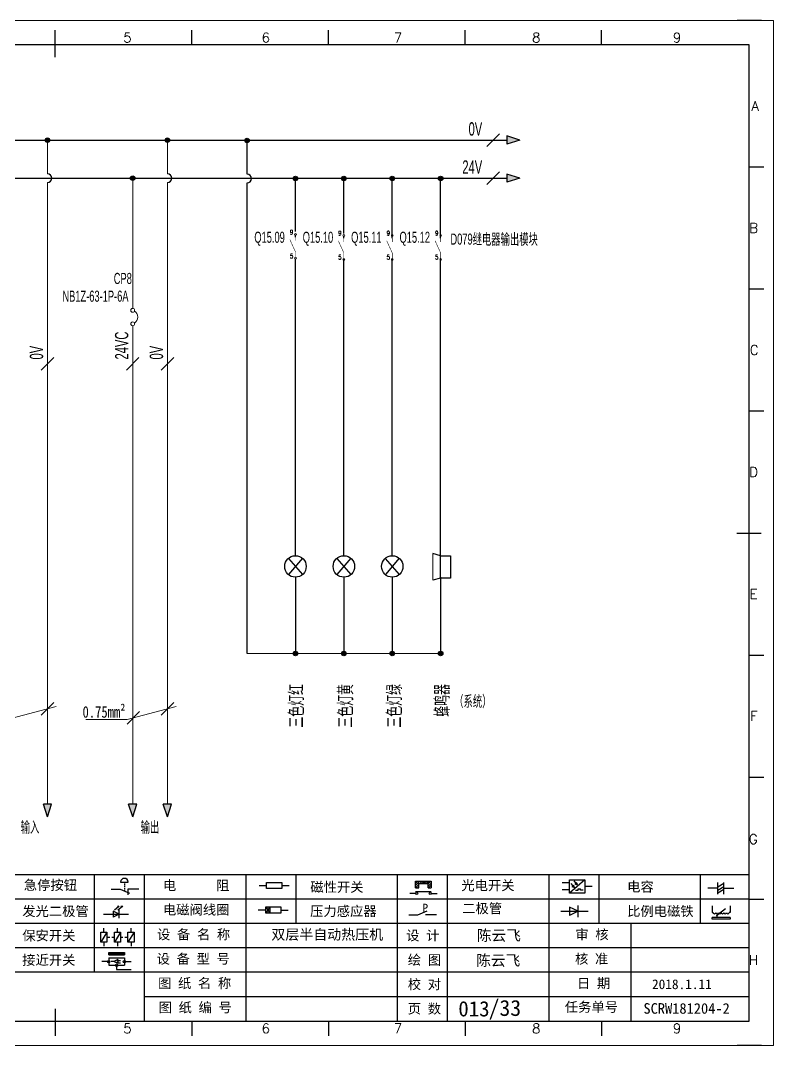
# Model space of a CAD drawing. Extents: x 38255 to 47052, y -6758 to -3353.
# Drawn here: x 40442 to 40611.8, y -4539.5 to -4308.5 of the extents above; entities that cross this region are included whole.
import ezdxf
from ezdxf.enums import TextEntityAlignment as Align

# ---------------------------------------------------------------- set-up
doc = ezdxf.new("R2010")
doc.units = 0
doc.header["$MEASUREMENT"] = 0
for name, color, linetype in [('AE_BOR', 1, 'Continuous'), ('ELEMENT', 3, 'Continuous'), ('电气图内容', 7, 'Continuous'), ('细实线层', 7, 'Continuous')]:
    doc.layers.add(name, color=color, linetype=linetype)
doc.layers.add('Dimension', color=3, linetype='Continuous', lineweight=13)
doc.layers.add('frame', color=7, linetype='Continuous', lineweight=15)
doc.styles.add('WD', font='romans.shx', dxfattribs={"bigfont": 'gbcbig.shx'})
doc.styles.add('样式 0', font='')
doc.styles.add('样式 8', font='arial.ttf')
doc.styles.add('楷体', font='', dxfattribs={"width": 0.8})
doc.styles.add('汉字', font='')
doc.styles.get('样式 0').set_extended_font_data('KaiTi_GB2312')
doc.styles.get('楷体').set_extended_font_data('STFangsong')
doc.styles.get('汉字').set_extended_font_data('新宋体')

# ---------------------------------------------------------------- blocks, each defined once
blk = doc.blocks.new('$element$00000498')
at = {"const_width": 0.0233}
for points in [[(0, 0), (0, -0.25)], [(-0.25, -0.2), (0, -0.75)], [(0, -0.75), (0, -1)]]:
    blk.add_lwpolyline(points, dxfattribs=at)
at = {"flags": 9}
blk.add_attdef('S', (0, 0), '', height=0.00000667, dxfattribs=at)
blk = doc.blocks.new('H_KA_NO')
at = {"lineweight": 0}
for centre in [(0.2, 0), (5.6, 0)]:
    blk.add_circle(centre, 0.2, dxfattribs=at)
at = {"layer": 'ELEMENT', "color": 1, "xscale": 5, "yscale": 5, "zscale": 5, "rotation": 270}
blk.add_blockref('$element$00000498', (5.4, 0), dxfattribs=at)
at = {"lineweight": 0, "style": 'WD', "width": 0.8}
blk.add_attdef('端子号', text='', height=1, dxfattribs=at).set_placement((0.2, 0.5), align=Align.RIGHT)
blk.add_attdef('端子号', (5.6, 0.5), '', height=1, dxfattribs=at)
blk = doc.blocks.new('磁性开关')
at = {"linetype": 'ByBlock'}
h = blk.add_hatch(dxfattribs=at)
h.set_pattern_fill('ANSI31', color=256, scale=0.1, style=0)
h.set_pattern_definition([(45, (0, 0), (-0.224506403, 0.224506403), [])])
h.paths.add_polyline_path([(-1910.88, -776.69), (-1910.88, -775.29), (-1907.69, -775.29), (-1907.69, -776.69), (-1908.31, -776.69), (-1908.31, -775.79), (-1910.25, -775.79), (-1910.25, -776.69)])
for p, q in [((-1910.88, -776.69), (-1910.88, -775.29)), ((-1910.88, -775.29), (-1907.69, -775.29)), ((-1910.88, -776.69), (-1910.25, -776.69)), ((-1910.25, -776.69), (-1910.25, -775.79)), ((-1910.25, -775.79), (-1908.31, -775.79)), ((-1908.31, -776.69), (-1908.31, -775.79)), ((-1908.31, -776.69), (-1907.69, -776.69)), ((-1907.69, -775.29), (-1907.69, -776.69)), ((-1910.91, -777.81), (-1912.09, -777.81)), ((-1910.88, -777.39), (-1907.69, -777.39)), ((-1907.66, -777.81), (-1906.48, -777.81))]:
    blk.add_line(p, q, dxfattribs=at)
for centre in [(-1910.68, -777.81), (-1907.88, -777.81)]:
    blk.add_circle(centre, 0.225, dxfattribs=at)
blk = doc.blocks.new('光电开关')
at = {"linetype": 'ByBlock'}
h = blk.add_hatch(dxfattribs=at)
h.set_pattern_fill('ANSI31', color=256, scale=0.01, style=0)
h.set_pattern_definition([(45, (0.172267, 0), (-0.0224506403, 0.0224506403), [])])
h.paths.add_polyline_path([(-1882.44, -776.34), (-1882.5, -775.91), (-1882.68, -776.07)])
h.paths.add_polyline_path([(-1882.86, -776.23), (-1882.44, -776.34), (-1882.68, -776.07)])
h.paths.add_polyline_path([(-1883.05, -776.88), (-1883.11, -776.45), (-1883.29, -776.61)])
h.paths.add_polyline_path([(-1883.47, -776.77), (-1883.05, -776.88), (-1883.29, -776.61)])
for p, q in [((-1884.01, -775.96), (-1885.56, -775.96)), ((-1880.91, -775.3), (-1884.01, -778.05)), ((-1883.75, -776.09), (-1883.05, -776.88)), ((-1883.11, -776.45), (-1883.47, -776.77)), ((-1883.05, -776.88), (-1883.47, -776.77)), ((-1883.14, -775.55), (-1882.44, -776.34)), ((-1883.05, -776.88), (-1883.11, -776.45)), ((-1882.5, -775.91), (-1882.86, -776.23)), ((-1882.44, -776.34), (-1882.86, -776.23)), ((-1882.44, -776.34), (-1882.5, -775.91)), ((-1879.37, -776.67), (-1880.91, -776.67)), ((-1884.01, -777.39), (-1885.56, -777.39)), ((-1882.78, -777.47), (-1882.23, -777.47)), ((-1882.23, -777.47), (-1882.23, -777.14)), ((-1882.23, -777.14), (-1881.78, -777.14)), ((-1881.78, -777.47), (-1881.78, -777.14)), ((-1881.23, -777.47), (-1881.78, -777.47))]:
    blk.add_line(p, q, dxfattribs=at)
blk.add_lwpolyline([(-1884.01, -775.3), (-1880.91, -775.3), (-1880.91, -778.05), (-1884.01, -778.05)], close=True, dxfattribs=at)
blk = doc.blocks.new('电磁阀线圈')
at = {"linetype": 'ByBlock'}
for p, q in [((-1854.61, -796.54), (-1856.17, -796.54)), ((-1854.61, -795.92), (-1853.75, -797.16)), ((-1853.75, -795.92), (-1854.61, -797.16)), ((-1853.75, -795.92), (-1853.75, -797.16)), ((-1851.53, -796.54), (-1849.97, -796.54))]:
    blk.add_line(p, q, dxfattribs=at)
blk.add_lwpolyline([(-1854.61, -795.92), (-1851.53, -795.92), (-1851.53, -797.16), (-1854.61, -797.16)], close=True, dxfattribs=at)
blk = doc.blocks.new('压力感应器')
at = {"linetype": 'ByBlock'}
for p, q in [((-1815.59, -777.73), (-1813.71, -776.93)), ((-1817.44, -777.73), (-1815.59, -777.73)), ((-1811.78, -777.73), (-1814.05, -777.73))]:
    blk.add_line(p, q, dxfattribs=at)
at = {"linetype": 'ByBlock', "insert": (-1814.65, -775.48), "char_height": 1.68, "width": 1.2242, "attachment_point": 1}
blk.add_mtext('{\\fNSimSun|b0|i0|c134|p49;P}', dxfattribs=at)
blk = doc.blocks.new('二极管')
at = {"linetype": 'ByBlock'}
for p, q in [((-1787.52, -776.77), (-1781.92, -776.77)), ((-1783.97, -776.77), (-1785.69, -775.9)), ((-1785.69, -775.9), (-1785.69, -777.65)), ((-1783.97, -776.77), (-1785.69, -777.65)), ((-1783.97, -777.99), (-1783.97, -775.56))]:
    blk.add_line(p, q, dxfattribs=at)
blk = doc.blocks.new('电容')
at = {"linetype": 'ByBlock'}
for p, q in [((-1756.08, -782.99), (-1756.08, -780.56)), ((-1754.86, -780.79), (-1756.08, -781.55)), ((-1754.86, -782.99), (-1754.86, -780.56)), ((-1756.08, -781.77), (-1758.13, -781.77)), ((-1754.86, -781.44), (-1756.08, -782.2)), ((-1754.86, -781.99), (-1756.08, -782.75)), ((-1754.86, -781.77), (-1752.81, -781.77))]:
    blk.add_line(p, q, dxfattribs=at)
blk = doc.blocks.new('发光二极管')
at = {"linetype": 'ByBlock'}
for p, q in [((-1755.78, -785.92), (-1754.89, -785.14)), ((-1754.89, -785.14), (-1755.2, -785.22)), ((-1755.2, -785.22), (-1755.01, -785.43)), ((-1755.08, -785.92), (-1754.18, -785.14)), ((-1754.89, -785.14), (-1755.01, -785.43)), ((-1754.18, -785.14), (-1754.49, -785.22)), ((-1754.49, -785.22), (-1754.31, -785.43)), ((-1754.18, -785.14), (-1754.31, -785.43)), ((-1758.01, -786.77), (-1752.89, -786.77)), ((-1754.84, -786.77), (-1756.04, -786.16)), ((-1756.04, -786.16), (-1756.04, -787.39)), ((-1754.84, -786.77), (-1756.04, -787.39)), ((-1754.84, -787.63), (-1754.84, -785.92))]:
    blk.add_line(p, q, dxfattribs=at)
blk = doc.blocks.new('比例电磁阀')
at = {"linetype": 'ByBlock'}
for p, q in [((-1757.26, -775.38), (-1757.26, -776.71)), ((-1757.26, -776.71), (-1757.05, -776.71)), ((-1754.5, -775.98), (-1756.35, -777.44)), ((-1753.58, -776.71), (-1753.8, -776.71)), ((-1753.58, -775.38), (-1753.58, -776.71)), ((-1753.6, -777.73), (-1757.25, -777.73)), ((-1757.25, -778.13), (-1757.25, -777.73)), ((-1753.6, -778.13), (-1757.25, -778.13)), ((-1756.35, -777.44), (-1756.25, -777.25)), ((-1756.35, -777.44), (-1756.15, -777.38)), ((-1756.15, -777.38), (-1756.25, -777.25)), ((-1753.6, -777.73), (-1753.6, -778.13))]:
    blk.add_line(p, q, dxfattribs=at)
for centre in [(-1756.78, -776.71), (-1756.24, -776.71), (-1755.7, -776.71), (-1755.15, -776.71), (-1754.61, -776.71), (-1754.07, -776.71)]:
    blk.add_arc(centre, 0.271, 180, 0, dxfattribs=at)
blk = doc.blocks.new('保安开关')
at = {"linetype": 'ByBlock'}
for p, q in [((-1757.33, -790.79), (-1758.6, -792.81)), ((-1757.96, -790.79), (-1757.96, -789.97)), ((-1754.54, -790.79), (-1755.81, -792.81)), ((-1755.17, -790.79), (-1755.17, -789.97)), ((-1751.75, -790.79), (-1753.02, -792.81)), ((-1752.39, -790.79), (-1752.39, -789.97)), ((-1757.96, -792.81), (-1757.96, -793.62)), ((-1757.33, -791.8), (-1756.72, -791.8)), ((-1756.35, -791.8), (-1755.89, -791.8)), ((-1755.17, -792.81), (-1755.17, -793.62)), ((-1754.52, -791.8), (-1754.06, -791.8)), ((-1753.69, -791.8), (-1753.08, -791.8)), ((-1752.39, -792.81), (-1752.39, -793.62))]:
    blk.add_line(p, q, dxfattribs=at)
for points in [[(-1758.6, -790.79), (-1757.33, -790.79), (-1757.33, -792.81), (-1758.6, -792.81)], [(-1755.81, -790.79), (-1754.54, -790.79), (-1754.54, -792.81), (-1755.81, -792.81)], [(-1753.02, -790.79), (-1751.75, -790.79), (-1751.75, -792.81), (-1753.02, -792.81)]]:
    blk.add_lwpolyline(points, close=True, dxfattribs=at)
blk = doc.blocks.new('接近开关')
at = {"linetype": 'ByBlock'}
h = blk.add_hatch(dxfattribs=at)
h.set_pattern_fill('ANSI31', color=256, scale=0.01, style=0)
h.set_pattern_definition([(45, (-89.131516, -30.795668), (-0.0224506403, 0.0224506403), [])])
h.paths.add_polyline_path([(-1516.96, -1123.35), (-1516.96, -1122.85), (-1513.76, -1122.85), (-1513.76, -1123.35)])
for p, q in [((-1516.96, -1123.35), (-1516.96, -1122.85)), ((-1516.96, -1122.85), (-1513.76, -1122.85)), ((-1516.96, -1123.35), (-1513.76, -1123.35)), ((-1513.76, -1122.85), (-1513.76, -1123.35)), ((-1517.18, -1124.71), (-1518.36, -1124.71)), ((-1516.96, -1123.95), (-1513.76, -1123.95)), ((-1516.96, -1123.95), (-1516.96, -1125.47)), ((-1516.96, -1125.47), (-1513.76, -1125.47)), ((-1515.91, -1124.71), (-1516.45, -1124.71)), ((-1515.11, -1124.31), (-1515.91, -1124.71)), ((-1515.11, -1125.11), (-1515.91, -1124.71)), ((-1515.33, -1124.53), (-1515.17, -1124.53)), ((-1515.33, -1124.88), (-1515.17, -1124.88)), ((-1515.25, -1124.45), (-1515.25, -1124.61)), ((-1515.11, -1124.31), (-1515.11, -1125.11)), ((-1515.11, -1124.48), (-1514.58, -1124.48)), ((-1515.11, -1124.94), (-1514.58, -1124.94)), ((-1513.76, -1123.95), (-1513.76, -1125.47)), ((-1513.54, -1124.71), (-1512.36, -1124.71)), ((-1515.36, -1125.69), (-1515.36, -1126.36)), ((-1515.36, -1126.36), (-1512.36, -1126.36))]:
    blk.add_line(p, q, dxfattribs=at)
for centre in [(-1516.96, -1124.71), (-1515.36, -1125.47), (-1513.76, -1124.71)]:
    blk.add_circle(centre, 0.225, dxfattribs=at)
blk = doc.blocks.new('电阻')
at = {"linetype": 'ByBlock'}
for p, q in [((-3.09, 0), (-1.57, 0)), ((1.57, 0), (3.09, 0))]:
    blk.add_line(p, q, dxfattribs=at)
blk.add_lwpolyline([(-1.57, 0.63), (1.57, 0.63), (1.57, -0.63), (-1.57, -0.63)], close=True, dxfattribs=at)
blk = doc.blocks.new('急停按钮')
at = {"linetype": 'ByBlock'}
for p, q in [((-1.86, 0), (0, 0)), ((0, 0), (1.88, -0.81)), ((0.06, 1.45), (1.61, 1.45)), ((0.83, 1.45), (0.83, 1.24)), ((0.83, 1.07), (0.83, 0.85)), ((0.83, 0.68), (0.83, 0.47)), ((0.83, 0.29), (0.83, 0.08)), ((3.81, 0), (1.54, 0)), ((1.54, 0), (1.54, -1.15)), ((0.83, -0.09), (0.83, -0.24))]:
    blk.add_line(p, q, dxfattribs=at)
blk.add_arc((0.83, 1.45), 0.774, 0, 180)
blk = doc.blocks.new('电控横A4')
for p, q in [((292, -5), (5, -5)), ((292, -205), (292, -5)), ((10.03, -205), (289.53, -205)), ((130.8, -205), (190.75, -205)), ((190.75, -205), (259.54, -205))]:
    blk.add_line(p, q)
at = {"linetype": 'ByBlock'}
for p, q in [((292, -175), (5, -175)), ((292, -180), (5, -180)), ((292, -185), (5, -185)), ((292, -190), (5, -190)), ((292, -195), (5, -195)), ((292, -200), (168.03, -200))]:
    blk.add_line(p, q, dxfattribs=at)
at = {"color": 0, "lineweight": -2}
for p, q in [((157.79, -175), (157.79, -195)), ((168.03, -175), (168.03, -204.92)), ((188.84, -175), (188.84, -185)), ((199.08, -175), (199.08, -185)), ((219.89, -175), (219.89, -185)), ((230.12, -175), (230.12, -185)), ((250.93, -175), (250.93, -185)), ((261.17, -175), (261.17, -185)), ((281.98, -175), (281.98, -185)), ((188.84, -185), (188.84, -204.92)), ((219.89, -185), (219.89, -205)), ((230.12, -185), (230.12, -205)), ((250.93, -185), (250.93, -205)), ((267.79, -185), (267.79, -205))]:
    blk.add_line(p, q, dxfattribs=at)
at = {"color": 0, "ltscale": 2}
for p, q in [((292, -205), (292, -183.55)), ((259.54, -205), (289.53, -205)), ((259.54, -205), (292, -205))]:
    blk.add_line(p, q, dxfattribs=at)
at = {"layer": 'AE_BOR', "color": 1, "lineweight": 15}
for p, q in [((0, 0), (297, 0)), ((297, 0), (297, -210)), ((297, -210), (0, -210))]:
    blk.add_line(p, q, dxfattribs=at)
at = {"layer": 'AE_BOR'}
for p, q in [((149.78, -5), (149.78, -2)), ((177.78, -5), (177.78, -2)), ((205.78, -5), (205.78, -2)), ((233.78, -5), (233.78, -2)), ((261.78, -5), (261.78, -2)), ((292, -30), (295, -30)), ((292, -55), (295, -55)), ((292, -80), (295, -80)), ((292, -130), (295, -130)), ((292, -155), (295, -155)), ((292, -180), (295, -180)), ((149.78, -205), (149.78, -208)), ((177.78, -205), (177.78, -208)), ((205.78, -205), (205.78, -208)), ((233.78, -205), (233.78, -208)), ((261.78, -205), (261.78, -208))]:
    blk.add_line(p, q, dxfattribs=at)
at = {"layer": 'AE_BOR', "lineweight": 30}
for p, q in [((294.53, 0), (289.53, 0)), ((294.53, -210), (289.53, -210))]:
    blk.add_line(p, q, dxfattribs=at)
at = {"layer": 'AE_BOR', "color": 2, "lineweight": 30}
for p, q in [((149.78, -7.5), (149.78, -2.5)), ((289.5, -105), (294.5, -105)), ((149.78, -202.5), (149.78, -207.5)), ((149.78, -205), (149.78, -207.5))]:
    blk.add_line(p, q, dxfattribs=at)
for name, p in [('急停按钮', (163.12, -177.98)), ('电阻', (194.66, -177.22))]:
    blk.add_blockref(name, p)
at = {"linetype": 'ByBlock'}
for name, p in [('磁性开关', (2134.53, 598.96)), ('光电开关', (2139.22, 599.27)), ('电容', (2041.69, 603.98)), ('发光二极管', (1917.72, 603.69)), ('电磁阀线圈', (2047.53, 614.3)), ('压力感应器', (2039.72, 594.52)), ('二极管', (2040.91, 594.27)), ('比例电磁阀', (2041.69, 593.98)), ('保安开关', (1917.72, 603.98)), ('接近开关', (1677.72, 931.9))]:
    blk.add_blockref(name, p, dxfattribs=at)
at = {"char_height": 2, "attachment_point": 1, "style": '汉字'}
for s, insert in [('{\\fKaiTi_GB2312|b0|i0|c134|p49;急停按钮}', (143.35, -176.12)), ('{\\fKaiTi_GB2312|b0|i0|c134|p49;电      阻}', (171.86, -176.19)), ('{\\fKaiTi_GB2312|b0|i0|c134|p49;磁性开关}', (202.07, -176.53)), ('{\\fKaiTi_GB2312|b0|i0|c134|p49;光电开关}', (233.02, -176.19)), ('{\\fKaiTi_GB2312|b0|i0|c134|p49;电容}', (267, -176.48)), ('{\\fKaiTi_GB2312|b0|i0|c134|p49;发光二极管}', (143.02, -181.48)), ('{\\fKaiTi_GB2312|b0|i0|c134|p49;电磁阀线圈}', (171.86, -181.19)), ('{\\fKaiTi_GB2312|b0|i0|c134|p49;压力感应器}', (202.02, -181.47)), ('{\\fKaiTi_GB2312|b0|i0|c134|p49;二极管}', (233.2, -180.91)), ('{\\fKaiTi_GB2312|b0|i0|c134|p49;比例电磁铁}', (267, -181.48)), ('{\\fKaiTi_GB2312|b0|i0|c134|p49;保安开关}', (143.02, -186.48)), ('{\\fKaiTi_GB2312|b0|i0|c134|p0;设 备 名 称}', (170.65, -186.24)), ('{\\fKaiTi_GB2312|b0|i0|c134|p0;设 计}', (221.72, -186.46)), ('{\\fKaiTi_GB2312|b0|i0|c134|p0;审 核}', (256.39, -186.25)), ('{\\fKaiTi_GB2312|b0|i0|c134|p0;设 备 型 号}', (170.58, -191.24)), ('{\\fKaiTi_GB2312|b0|i0|c134|p0;核 准}', (256.32, -191.25)), ('{\\fKaiTi_GB2312|b0|i0|c134|p49;接近开关}', (143.02, -191.48)), ('{\\fKaiTi_GB2312|b0|i0|c134|p0;绘 图}', (222.05, -191.46)), ('{\\fKaiTi_GB2312|b0|i0|c134|p0;图 纸 名 称}', (170.86, -196.24)), ('{\\fKaiTi_GB2312|b0|i0|c134|p0;校 对}', (222.05, -196.46)), ('{\\fKaiTi_GB2312|b0|i0|c134|p0;日 期}', (256.72, -196.25)), ('{\\fKaiTi_GB2312|b0|i0|c134|p0;图 纸 编 号}', (170.98, -201.2)), ('{\\fKaiTi_GB2312|b0|i0|c134|p0;页 数}', (222.05, -201.46)), ('{\\fKaiTi_GB2312|b0|i0|c134|p0;任务单号}', (254.22, -201.1))]:
    blk.add_mtext(s, dxfattribs=dict(at, insert=insert))
at = {"attachment_point": 1}
for s, insert, char_height, width in [('{\\fSimSun|b0|i0|c134|p2;双层半自动热压机}', (194.08, -186.2), 2.1, 34.3007), ('{\\fKaiTi_GB2312|b0|i0|c134|p49;陈云飞', (236.21, -186.34), 2.2, 21.4865), ('{\\fKaiTi_GB2312|b0|i0|c134|p49;陈云飞}', (236.08, -191.47), 2.2, 20.0113), ('{\\fKaiTi_GB2312|b0|i0|c134|p49;2018.1.11}', (272.1, -196.45), 2, 60.2542)]:
    blk.add_mtext(s, dxfattribs=dict(at, insert=insert, char_height=char_height, width=width))
at = {"layer": 'AE_BOR', "style": 'WD'}
for s, p in [('5', (164.59, -4.5)), ('6', (192.94, -4.5)), ('7', (220.04, -4.5)), ('8', (248.37, -4.5)), ('9', (277.23, -4.5)), ('5', (164.59, -207.5)), ('6', (192.94, -207.5)), ('7', (220.04, -207.5)), ('8', (248.37, -207.5)), ('9', (277.23, -207.5))]:
    blk.add_text(s, height=2, dxfattribs=at).set_placement(p, align=Align.CENTER)
for s, p in [('A', (294.03, -17.5)), ('B', (293.84, -42.5)), ('C', (293.93, -67.5)), ('D', (293.84, -92.5)), ('E', (293.74, -117.5)), ('F', (293.74, -142.5)), ('F', (293.74, -142.5)), ('G', (293.74, -167.72)), ('H', (293.84, -192.5))]:
    blk.add_text(s, height=2, dxfattribs=at).set_placement(p, align=Align.MIDDLE_RIGHT)
at = {"layer": 'frame', "lineweight": 0, "insert": (236.38, -200.67), "char_height": 3.271, "width": 42.6764, "attachment_point": 1, "style": '样式 0'}
blk.add_mtext(' /33', dxfattribs=at)
at = {"layer": '电气图内容', "color": 7, "insert": (270.63, -201.32), "char_height": 2.3665, "attachment_point": 1}
blk.add_mtext('\\pxi-0.125,sm1,ql;{\\f宋体|b0|i0|c134|p2;\\H0.916667x;\\C256;SCRW181204-2^I^I^I', dxfattribs=at)

msp = doc.modelspace()

# ---------------------------------------------------------------- hatches: boundary and pattern name
at = {"lineweight": -2}
h = msp.add_hatch(color=0, dxfattribs=at)
edge = h.paths.add_edge_path()
edge.add_arc((40448.131, -4335.48), 0.5, 0, 360)
h = msp.add_hatch(color=0, dxfattribs=at)
edge = h.paths.add_edge_path()
edge.add_arc((40475.172, -4335.48), 0.5, 0, 360)
h = msp.add_hatch(color=0, dxfattribs=at)
edge = h.paths.add_edge_path()
edge.add_arc((40493.134, -4335.566), 0.5, 0, 360)
for points in [[(40551.671, -4334.545), (40554.59, -4335.48), (40551.671, -4336.415)], [(40551.671, -4343.11), (40554.59, -4344.046), (40551.671, -4344.981)], [(40447.196, -4485.099), (40448.131, -4488.017), (40449.066, -4485.099)], [(40466.403, -4485.099), (40467.338, -4488.017), (40468.273, -4485.099)], [(40474.237, -4485.099), (40475.173, -4488.017), (40476.108, -4485.099)]]:
    msp.add_hatch(color=256).paths.add_polyline_path(points)
h = msp.add_hatch(color=0, dxfattribs=at)
edge = h.paths.add_edge_path()
edge.add_arc((40467.338, -4344.046), 0.5, 0, 360)
h = msp.add_hatch(color=0, dxfattribs=at)
edge = h.paths.add_edge_path()
edge.add_arc((40504.036, -4344.132), 0.5, 0, 360)
h = msp.add_hatch(color=0, dxfattribs=at)
edge = h.paths.add_edge_path()
edge.add_arc((40514.947, -4344.132), 0.5, 0, 360)
h = msp.add_hatch(color=0, dxfattribs=at)
edge = h.paths.add_edge_path()
edge.add_arc((40525.858, -4344.132), 0.5, 0, 360)
h = msp.add_hatch(color=0, dxfattribs=at)
edge = h.paths.add_edge_path()
edge.add_arc((40536.771, -4344.132), 0.5, 0, 360)
h = msp.add_hatch(color=0, dxfattribs=at)
edge = h.paths.add_edge_path()
edge.add_arc((40504.039, -4451.187), 0.5, 0, 360)
h = msp.add_hatch(color=0, dxfattribs=at)
edge = h.paths.add_edge_path()
edge.add_arc((40514.948, -4451.186), 0.5, 0, 360)
h = msp.add_hatch(color=0, dxfattribs=at)
edge = h.paths.add_edge_path()
edge.add_arc((40525.856, -4451.186), 0.5, 0, 360)
h = msp.add_hatch(color=0, dxfattribs=at)
edge = h.paths.add_edge_path()
edge.add_arc((40536.766, -4451.186), 0.5, 0, 360)

# ---------------------------------------------------------------- linework, layer by layer
for p, q in [((40402.875, -4335.48), (40551.671, -4335.48)), ((40493.133, -4343.132), (40493.134, -4335.566)), ((40554.59, -4335.48), (40551.671, -4334.545)), ((40551.671, -4334.545), (40551.671, -4336.415)), ((40554.59, -4335.48), (40551.671, -4336.415)), ((40402.875, -4344.046), (40551.671, -4344.046)), ((40514.945, -4356.513), (40514.947, -4344.132)), ((40525.856, -4357.155), (40525.858, -4344.132)), ((40536.766, -4357.155), (40536.768, -4344.132)), ((40554.59, -4344.046), (40551.671, -4343.11)), ((40551.671, -4343.11), (40551.671, -4344.981)), ((40554.59, -4344.046), (40551.671, -4344.981)), ((40493.129, -4451.186), (40493.133, -4345.132)), ((40504.035, -4357.329), (40504.035, -4356.913)), ((40514.944, -4357.573), (40514.944, -4357.157)), ((40525.855, -4357.571), (40525.855, -4357.155)), ((40536.765, -4357.571), (40536.765, -4357.155)), ((40504.04, -4429.151), (40504.04, -4362.313)), ((40514.948, -4429.152), (40514.948, -4362.314)), ((40525.856, -4429.151), (40525.856, -4362.313)), ((40536.766, -4429.151), (40536.766, -4362.313)), ((40536.761, -4429.15), (40535, -4428.656)), ((40536.761, -4434.176), (40536.761, -4429.15)), ((40536.761, -4429.15), (40538.992, -4429.15)), ((40538.992, -4429.15), (40538.992, -4434.176)), ((40504.039, -4433.972), (40504.039, -4451.187)), ((40514.948, -4433.973), (40514.948, -4451.187)), ((40525.856, -4433.973), (40525.856, -4451.187)), ((40536.761, -4434.176), (40535, -4434.67)), ((40538.992, -4434.176), (40536.761, -4434.176)), ((40536.766, -4433.972), (40536.766, -4451.186)), ((40448.131, -4488.017), (40447.196, -4485.099)), ((40449.066, -4485.099), (40447.196, -4485.099)), ((40448.131, -4488.017), (40449.066, -4485.099)), ((40467.338, -4488.017), (40466.403, -4485.099)), ((40468.273, -4485.099), (40466.403, -4485.099)), ((40467.338, -4488.017), (40468.273, -4485.099)), ((40475.173, -4488.017), (40474.237, -4485.099)), ((40476.108, -4485.099), (40474.237, -4485.099)), ((40475.173, -4488.017), (40476.108, -4485.099))]:
    msp.add_line(p, q)
at = {"lineweight": 0}
for p, q in [((40467.338, -4373.406), (40467.338, -4344.046)), ((40448.131, -4463.648), (40448.131, -4377.304)), ((40467.338, -4463.648), (40467.338, -4377.304)), ((40475.172, -4463.648), (40475.173, -4377.304))]:
    msp.add_line(p, q, dxfattribs=at)
at = {"color": 0, "ltscale": 2}
for p, q in [((40504.036, -4356.031), (40504.036, -4344.132)), ((40514.945, -4356.036), (40514.95, -4344.132)), ((40525.856, -4357.155), (40525.861, -4344.132)), ((40536.766, -4357.155), (40536.771, -4344.132))]:
    msp.add_line(p, q, dxfattribs=at)
at = {"color": 2}
for p, q in [((40502.474, -4429.728), (40505.609, -4433.394)), ((40505.596, -4429.717), (40502.487, -4433.405))]:
    msp.add_line(p, q, dxfattribs=at)
at = {"color": 3}
for p, q in [((40513.38, -4429.728), (40516.515, -4433.394)), ((40516.502, -4429.717), (40513.393, -4433.405)), ((40524.288, -4429.728), (40527.423, -4433.394)), ((40527.41, -4429.717), (40524.301, -4433.405))]:
    msp.add_line(p, q, dxfattribs=at)
at = {"color": 0, "lineweight": -2}
for centre in [(40448.131, -4335.48), (40475.172, -4335.48), (40493.134, -4335.566), (40467.338, -4344.046), (40504.036, -4344.132), (40514.947, -4344.132), (40525.858, -4344.132), (40536.771, -4344.132), (40504.039, -4451.187), (40514.948, -4451.186), (40525.856, -4451.186), (40536.766, -4451.186)]:
    msp.add_circle(centre, 0.5, dxfattribs=at)
at = {"lineweight": 0}
for centre in [(40467.338, -4373.834), (40467.338, -4376.877)]:
    msp.add_circle(centre, 0.428, dxfattribs=at)
at = {"color": 2}
msp.add_circle((40504.041, -4431.561), 2.412, dxfattribs=at)
at = {"color": 3}
for centre in [(40514.948, -4431.561), (40525.856, -4431.561)]:
    msp.add_circle(centre, 2.412, dxfattribs=at)
at = {"color": 0, "lineweight": -2}
for centre in [(40448.131, -4344.046), (40475.172, -4344.046), (40493.133, -4344.132)]:
    msp.add_arc(centre, 1, 270, 90, dxfattribs=at)
at = {"lineweight": 0}
msp.add_arc((40466.913, -4375.355), 1.579, 301.18201, 58.81799, dxfattribs=at)
at = {"layer": 'Dimension', "lineweight": 0}
for p, q in [((40547.21, -4336.894), (40550.039, -4334.066)), ((40547.21, -4345.46), (40550.039, -4342.631)), ((40446.716, -4387.326), (40449.545, -4384.498)), ((40465.924, -4387.326), (40468.752, -4384.498)), ((40473.758, -4387.326), (40476.587, -4384.498)), ((40446.716, -4465.035), (40449.545, -4462.207)), ((40473.758, -4465.035), (40476.587, -4462.207)), ((40466.076, -4467.09), (40468.904, -4464.261))]:
    msp.add_line(p, q, dxfattribs=at)
at = {"layer": 'frame', "color": 0, "lineweight": 0}
for p, q in [((40448.131, -4343.046), (40448.131, -4335.48)), ((40475.172, -4343.046), (40475.172, -4335.48)), ((40450.123, -4463.121), (40439.034, -4466.054)), ((40477.164, -4463.121), (40466.076, -4466.054)), ((40466.076, -4466.054), (40456.763, -4466.054))]:
    msp.add_line(p, q, dxfattribs=at)
at = {"layer": 'frame', "lineweight": 0}
msp.add_line((40493.129, -4451.186), (40536.766, -4451.186), dxfattribs=at)
at = {"layer": '细实线层', "lineweight": 0}
for p, q in [((40448.131, -4345.046), (40448.131, -4485.099)), ((40475.172, -4345.046), (40475.172, -4485.099)), ((40467.338, -4377.304), (40467.338, -4485.099)), ((40535, -4428.656), (40535, -4434.67))]:
    msp.add_line(p, q, dxfattribs=at)

# ---------------------------------------------------------------- block references
at = {"xscale": 1.1, "yscale": 1.1, "zscale": 1.1}
msp.add_blockref('电控横A4', (40285.113, -4308.516), dxfattribs=at)
at = {"lineweight": 0}
ref = msp.add_blockref('H_KA_NO', (40504.04, -4362.313), dxfattribs=dict(at, rotation=90))
ref.add_attrib('端子号', '9', dxfattribs={"lineweight": 0, "height": 1, "style": 'WD', "width": 0.8}).set_placement((40503.54, -4356.713), align=Align.RIGHT)
ref.add_attrib('端子号', '5', dxfattribs={"lineweight": 0, "height": 1, "style": 'WD', "width": 0.8}).set_placement((40503.54, -4362.113), align=Align.RIGHT)
ref = msp.add_blockref('H_KA_NO', (40514.948, -4362.557), dxfattribs=dict(at, rotation=90))
ref.add_attrib('端子号', '9', dxfattribs={"lineweight": 0, "height": 1, "style": 'WD', "width": 0.8}).set_placement((40514.448, -4356.957), align=Align.RIGHT)
ref.add_attrib('端子号', '5', dxfattribs={"lineweight": 0, "height": 1, "style": 'WD', "width": 0.8}).set_placement((40514.448, -4362.357), align=Align.RIGHT)
ref = msp.add_blockref('H_KA_NO', (40525.859, -4362.555), dxfattribs=dict(at, rotation=90))
ref.add_attrib('端子号', '9', dxfattribs={"lineweight": 0, "height": 1, "style": 'WD', "width": 0.8}).set_placement((40525.359, -4356.955), align=Align.RIGHT)
ref.add_attrib('端子号', '5', dxfattribs={"lineweight": 0, "height": 1, "style": 'WD', "width": 0.8}).set_placement((40525.359, -4362.355), align=Align.RIGHT)
ref = msp.add_blockref('H_KA_NO', (40536.769, -4362.555), dxfattribs=dict(at, rotation=90))
ref.add_attrib('端子号', '9', dxfattribs={"lineweight": 0, "height": 1, "style": 'WD', "width": 0.8}).set_placement((40536.269, -4356.955), align=Align.RIGHT)
ref.add_attrib('端子号', '5', dxfattribs={"lineweight": 0, "height": 1, "style": 'WD', "width": 0.8}).set_placement((40536.269, -4362.355), align=Align.RIGHT)

# ---------------------------------------------------------------- texts
at = {"color": 3, "lineweight": 0, "style": '样式 8', "width": 0.6}
for s, p in [('输入', (40444.189, -4490.242)), ('输出', (40471.231, -4490.242))]:
    msp.add_text(s, height=2.5, dxfattribs=at).set_placement(p, align=Align.MIDDLE)
at = {"color": 6, "lineweight": 0, "style": '样式 8', "width": 0.6}
for tag, p in [('Q15.09', (40501.64, -4358.617)), ('Q15.10', (40512.549, -4358.622)), ('Q15.11', (40523.461, -4358.618)), ('Q15.12', (40534.371, -4358.618)), ('CP8', (40467.153, -4367.899))]:
    msp.add_attdef(tag, text='', height=2.5, dxfattribs=at).set_placement(p, align=Align.RIGHT)
at = {"color": 0, "lineweight": 0, "style": '样式 8', "width": 0.6}
for tag, p in [('D079继电器输出模块', (40558.685, -4359.034)), ('NB1Z-63-1P-6A', (40466.402, -4371.894)), ('（系统）', (40548.23, -4463.172))]:
    msp.add_attdef(tag, text='', height=2.5, dxfattribs=at).set_placement(p, align=Align.RIGHT)
at = {"layer": 'Dimension', "lineweight": 0, "style": '样式 8', "width": 0.6}
for s, p in [('0V', (40546.14, -4334.449)), ('24V', (40546.14, -4343.046))]:
    msp.add_text(s, height=3, dxfattribs=at).set_placement(p, align=Align.RIGHT)
for s, p in [('24VC', (40466.353, -4384.912)), ('0V', (40447.146, -4384.912)), ('0V', (40474.188, -4384.912))]:
    msp.add_text(s, height=3, rotation=90, dxfattribs=at).set_placement(p)
at = {"layer": 'Dimension', "color": 6, "lineweight": 0, "style": '样式 8', "width": 0.6}
for s, p in [('三色灯红', (40504.178, -4458.062)), ('三色灯黄', (40515.265, -4458.062)), ('三色灯绿', (40526.272, -4458.063)), ('蜂鸣器', (40537.034, -4458.062))]:
    msp.add_text(s, height=3, rotation=90, dxfattribs=at).set_placement(p, align=Align.MIDDLE_RIGHT)
at = {"layer": 'frame', "color": 0, "lineweight": 0, "insert": (40456.039, -4463.036), "char_height": 2.6, "width": 6.94273, "attachment_point": 1, "style": '楷体'}
msp.add_mtext('0.75mm²', dxfattribs=at)
at = {"layer": 'frame', "lineweight": 0, "insert": (40540.754, -4529.51), "char_height": 3.4547, "width": 17.21263, "attachment_point": 1, "style": '样式 0'}
msp.add_mtext('013', dxfattribs=at)

doc.saveas('drawing.dxf')
